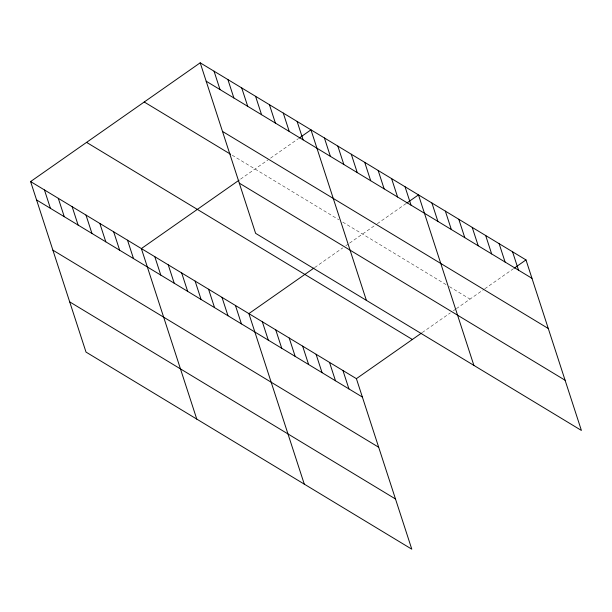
<?xml version="1.0" encoding="UTF-8"?>
<svg xmlns="http://www.w3.org/2000/svg" width="612" height="612" viewBox="0 0 612 612"><rect width="100%" height="100%" fill="white"/><g stroke="black" fill="none" stroke-linecap="round" stroke-linejoin="round"><path stroke-width="0.46" stroke-dasharray="3.06 2.29" d="M240.585 179.109L268.217 159.763M270.55 158.133L298.534 138.541M314.713 267.528L342.789 247.868M345.826 245.749L348.098 244.15M349.613 243.094L376.502 224.26M377.283 223.717L406.047 203.582M422.226 332.568L450.302 312.916M453.339 310.789L455.611 309.198M456.368 308.662L484.016 289.308M484.796 288.765L513.56 268.622M232.193 155.219L338.796 219.708M342.751 222.102L446.309 284.756M449.476 286.668L470.024 299.1"/><path stroke-width="0.92" d="M30.6 181.565L356.398 378.66L411.799 549.186L86.009 352.084L30.6 181.565L200.201 62.814L525.991 259.916L581.4 430.435L255.602 233.34L200.201 62.814M239.07 180.173L141.372 248.579L196.773 419.098M299.306 137.998L310.965 129.828L366.374 300.354M313.956 268.056L248.885 313.619L304.286 484.138M406.819 203.039L418.478 194.876L473.887 365.395M356.398 378.66L421.469 333.104M514.332 268.079L525.991 259.916M206.175 81.205L531.966 278.307M222.485 131.412L548.283 328.506M144.233 102.005L230.563 154.232M239.292 183.133L565.09 380.236M86.567 142.374L412.366 339.476M36.575 199.948L362.373 397.05M52.884 250.155L378.683 447.257M69.691 301.877L395.49 498.979M512.558 251.784L518.532 270.175M499.117 243.653L505.091 262.043M485.676 235.528L491.65 253.911M472.234 227.396L478.209 245.787M458.801 219.264L464.776 237.655M445.36 211.132L451.335 229.523M431.919 203L437.894 221.391M405.045 186.744L411.019 205.135M391.603 178.612L397.578 197.003M378.162 170.48L384.137 188.871M364.721 162.356L370.696 180.739M351.288 154.224L357.263 172.615M337.847 146.092L343.822 164.483M324.406 137.96L330.381 156.351M297.118 121.451L303.093 139.842M283.272 113.075L289.247 131.465M269.425 104.698L275.4 123.089M255.579 96.321L261.561 114.712M342.957 370.528L348.932 388.918M241.732 87.944L247.715 106.335M329.516 362.403L335.491 380.786M227.893 79.568L233.868 97.958M316.083 354.272L322.057 372.662M214.047 71.191L220.022 89.581M302.642 346.14L308.616 364.53M289.201 338.008L295.175 356.398M275.76 329.876L281.734 348.266M262.326 321.751L268.301 340.142M235.444 305.487L241.419 323.878M222.003 297.356L227.978 315.746M208.57 289.231L214.544 307.614M195.129 281.099L201.103 299.49M181.688 272.967L187.662 291.358M168.246 264.835L174.221 283.226M154.813 256.703L160.788 275.094M127.525 240.202L133.5 258.585M113.679 231.826L119.654 250.209M99.832 223.449L105.807 241.832M85.986 215.072L91.961 233.455M72.139 206.695L78.114 225.078M58.293 198.319L64.268 216.702M44.447 189.942L50.421 208.325"/></g></svg>
